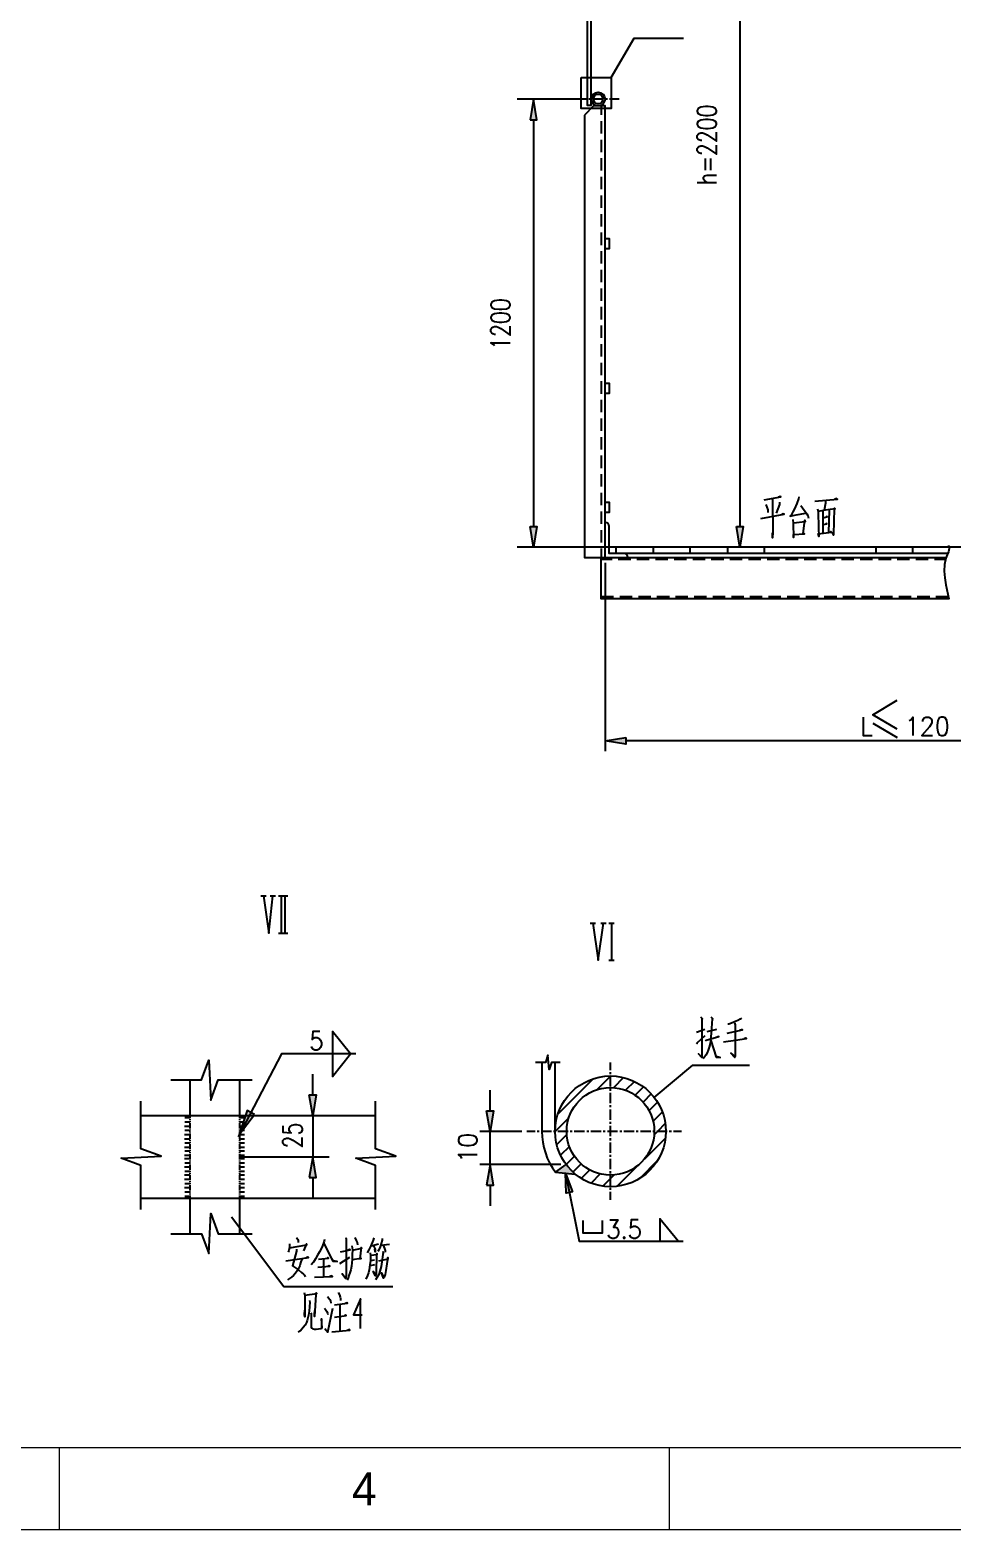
# Model space of a CAD drawing. Extents: x 148 to 221443, y -36682 to 6758.
# Drawn here: x 98616 to 100860, y -12250 to -8598 of the extents above; entities that cross this region are included whole.
import ezdxf
from ezdxf.enums import TextEntityAlignment as Align

# ---------------------------------------------------------------- set-up
doc = ezdxf.new("R2010")
doc.units = 0
doc.header["$LTSCALE"] = 10
doc.header["$MEASUREMENT"] = 0
doc.layers.add('2（细实线）', color=3, linetype='Continuous', lineweight=20)
doc.layers.add('图框层', color=7, linetype='Continuous', lineweight=15)
doc.styles.add('HZ', font='ROMS.SHX', dxfattribs={"width": 0.75, "bigfont": 'GBCBIG.SHX'})

# ---------------------------------------------------------------- blocks, each defined once
blk = doc.blocks.new('1.5a2')
at = {"layer": '图框层', "ltscale": 10}
for p, q in [((16981.88, 9726.58), (16125.88, 9726.58)), ((16323.63, 9726.58), (16323.63, 9716.58)), ((16397.88, 9726.58), (16397.88, 9716.58)), ((16991.88, 9716.58), (16100.88, 9716.58))]:
    blk.add_line(p, q, dxfattribs=at)
at = {"style": 'HZ'}
blk.add_text('4', height=4, dxfattribs=at).set_placement((16360.75, 9721.58), align=Align.MIDDLE)

msp = doc.modelspace()

# ---------------------------------------------------------------- hatches: boundary and pattern name
at = {"layer": '2（细实线）', "transparency": 33554559}
msp.add_hatch(color=256, dxfattribs=at).paths.add_polyline_path([(99943.0776, -11382.9877), (99938.185, -11378.7427), (99933.5018, -11374.2683), (99929.0401, -11369.5734), (99924.8079, -11364.6705), (99920.8169, -11359.5692), (99894.9947, -11378.7818)])

# ---------------------------------------------------------------- linework, layer by layer
at = {"layer": '2（细实线）', "lineweight": -3}
for points in [[(100860.1107, -7946.1213, -0.414216524), (100809.8153, -7996.4039), (100032.3543, -7996.4039, 0.414218213), (99972.0003, -8056.7435), (99972.0003, -8780.8179), (99982.0589, -8780.8179), (99982.0589, -8056.7435)], [(100849.7536, -9871.9569), (100025.9792, -9871.9569), (100025.9792, -9806.5888, 0.414196411), (100015.9194, -9796.5321)], [(99861.9716, -11111.0944), (99861.9716, -11279.1169, 0.161354454), (99894.9947, -11378.7818), (99920.8169, -11359.5692)]]:
    msp.add_lwpolyline(points, format="xyb", dxfattribs=at)
for points in [[(100343.8411, -7946.1213), (100343.8411, -9806.5888)], [(100030.4854, -8713.6292), (100086.8422, -8617.1046), (100206.6219, -8617.1046)], [(99957.7736, -8713.6292), (100030.4854, -8713.6292), (100030.4854, -8788.6304), (99957.7736, -8788.6304), (99957.7736, -8713.6292)], [(99967.5014, -8765.7325), (99801.3723, -8765.7325)], [(99833.2253, -8816.0157), (99849.9904, -8816.0157), (99841.6079, -8765.7325), (99833.2253, -8816.0157)], [(99971.2453, -8765.7325), (99947.383, -8765.7325)], [(99981.3051, -8765.7325), (99976.2752, -8765.7325)], [(100011.4815, -8765.7325), (99986.3338, -8765.7325)], [(100005.8608, -8782.577), (100005.8608, -8804.325)], [(100021.5407, -8765.7325), (100016.5108, -8765.7325)], [(100050.4329, -8765.7325), (100026.57, -8765.7325)], [(100239.8983, -8796.5729), (100242.1352, -8801.2659), (100248.8399, -8804.3946), (100260.0167, -8805.9583), (100266.7226, -8805.9583), (100277.8988, -8804.3946), (100284.6053, -8801.2659), (100286.841, -8796.5729), (100286.841, -8793.4437), (100284.6053, -8788.7513), (100277.8988, -8785.6226), (100266.7226, -8784.0577), (100260.0167, -8784.0577), (100248.8399, -8785.6226), (100242.1352, -8788.7513), (100239.8983, -8793.4437), (100239.8983, -8796.5729)], [(99841.6079, -8816.0157), (99841.6079, -9806.5888)], [(100005.8608, -8819.4099), (100005.8608, -8849.5795)], [(100239.8983, -8827.8602), (100242.1352, -8832.5532), (100248.8399, -8835.6812), (100260.0167, -8837.2462), (100266.7226, -8837.2462), (100277.8988, -8835.6812), (100284.6053, -8832.5532), (100286.841, -8827.8602), (100286.841, -8824.7315), (100284.6053, -8820.0379), (100277.8988, -8816.9093), (100266.7226, -8815.3449), (100260.0167, -8815.3449), (100248.8399, -8816.9093), (100242.1352, -8820.0379), (100239.8983, -8824.7315), (100239.8983, -8827.8602)], [(100005.8608, -8864.6644), (100005.8608, -8894.8341)], [(100251.0744, -8866.9691), (100248.8399, -8866.9691), (100244.3697, -8865.4041), (100242.1352, -8863.8404), (100239.8983, -8860.7117), (100239.8983, -8854.4544), (100242.1352, -8851.3251), (100244.3697, -8849.7614), (100248.8399, -8848.1971), (100253.3108, -8848.1971), (100257.7816, -8849.7614), (100264.4875, -8852.8901), (100286.841, -8868.5328), (100286.841, -8846.6322)], [(100005.8608, -8909.9189), (100005.8608, -8940.0892)], [(100251.0744, -8898.2563), (100248.8399, -8898.2563), (100244.3697, -8896.692), (100242.1352, -8895.127), (100239.8983, -8891.9984), (100239.8983, -8885.741), (100242.1352, -8882.6124), (100244.3697, -8881.048), (100248.8399, -8879.4843), (100253.3108, -8879.4843), (100257.7816, -8881.048), (100264.4875, -8884.1773), (100286.841, -8899.8206), (100286.841, -8877.9194)], [(100260.0167, -8938.9295), (100260.0167, -8910.7703)], [(100273.4292, -8938.9295), (100273.4292, -8910.7703)], [(100005.8608, -8955.1734), (100005.8608, -8985.3431)], [(100239.8983, -8968.6524), (100286.841, -8968.6524)], [(100264.4875, -8968.6524), (100257.7816, -8963.9594), (100255.5453, -8960.8302), (100255.5453, -8956.1372), (100257.7816, -8953.0091), (100264.4875, -8951.4442), (100286.841, -8951.4442)], [(100005.8608, -9000.4279), (100005.8608, -9030.5976)], [(100005.8608, -9045.6824), (100005.8608, -9075.8521)], [(100005.8608, -9090.9376), (100005.8608, -9121.1072)], [(100015.9194, -9105.1429), (100025.9792, -9105.1429), (100025.9792, -9130.2839), (100015.9194, -9130.2839)], [(100005.8608, -9136.1927), (100005.8608, -9166.3624)], [(100005.8608, -9181.4466), (100005.8608, -9211.6163)], [(100005.8608, -9226.7011), (100005.8608, -9256.8714)], [(99737.6656, -9268.2825), (99739.9013, -9272.9755), (99746.6067, -9276.1042), (99757.7834, -9277.6685), (99764.49, -9277.6685), (99775.6661, -9276.1042), (99782.372, -9272.9755), (99784.6078, -9268.2825), (99784.6078, -9265.1539), (99782.372, -9260.4609), (99775.6661, -9257.3316), (99764.49, -9255.7679), (99757.7834, -9255.7679), (99746.6067, -9257.3316), (99739.9013, -9260.4609), (99737.6656, -9265.1539), (99737.6656, -9268.2825)], [(100005.8608, -9271.9556), (100005.8608, -9302.1259)], [(99737.6656, -9299.5704), (99739.9013, -9304.2628), (99746.6067, -9307.3914), (99757.7834, -9308.9564), (99764.49, -9308.9564), (99775.6661, -9307.3914), (99782.372, -9304.2628), (99784.6078, -9299.5704), (99784.6078, -9296.4405), (99782.372, -9291.7481), (99775.6661, -9288.6188), (99764.49, -9287.0545), (99757.7834, -9287.0545), (99746.6067, -9288.6188), (99739.9013, -9291.7481), (99737.6656, -9296.4405), (99737.6656, -9299.5704)], [(99748.8424, -9338.6793), (99746.6067, -9338.6793), (99742.1364, -9337.1143), (99739.9013, -9335.5494), (99737.6656, -9332.4207), (99737.6656, -9326.1634), (99739.9013, -9323.0347), (99742.1364, -9321.471), (99746.6067, -9319.9061), (99751.0775, -9319.9061), (99755.5483, -9321.471), (99762.2542, -9324.5997), (99784.6078, -9340.243), (99784.6078, -9318.3417)], [(100005.8608, -9317.2108), (100005.8608, -9347.3804)], [(99746.6067, -9366.8372), (99744.3715, -9363.7086), (99737.6656, -9359.015), (99784.6078, -9359.015)], [(100005.8608, -9362.4653), (100005.8608, -9392.6356)], [(100005.8608, -9407.7198), (100005.8608, -9437.8895)], [(100005.8608, -9452.9743), (100005.8608, -9483.144)], [(100015.9194, -9457.1229), (100025.9792, -9457.1229), (100025.9792, -9482.2645), (100015.9194, -9482.2645)], [(100005.8608, -9498.2288), (100005.8608, -9528.3991)], [(100005.8608, -9543.484), (100005.8608, -9573.6536)], [(100005.8608, -9588.7379), (100005.8608, -9618.9075)], [(100005.8608, -9633.993), (100005.8608, -9664.1627)], [(100005.8608, -9679.2475), (100005.8608, -9709.4172)], [(100005.8608, -9724.502), (100005.8608, -9754.6717)], [(100015.9194, -9747.5782), (100025.9792, -9747.5782), (100025.9792, -9772.7198), (100015.9194, -9772.7198)], [(100402.9226, -9741.9263), (100443.7862, -9734.3836), (100442.1529, -9733.5462), (100438.3382, -9735.2222)], [(100423.6269, -9738.5743), (100424.1713, -9820.7032), (100423.6269, -9834.112), (100423.0819, -9828.2459), (100423.6269, -9821.5418)], [(100440.5166, -9746.955), (100440.5166, -9752.8211), (100432.3458, -9773.7727)], [(100487.3757, -9734.3836), (100486.83, -9739.4123), (100482.4709, -9750.3071), (100477.0229, -9763.7159), (100473.2094, -9770.42), (100468.3059, -9780.4774), (100466.1257, -9781.3154), (100481.382, -9777.9627), (100504.811, -9773.7727)], [(100526.6054, -9744.441), (100581.6353, -9740.2503), (100579.457, -9738.5743), (100574.5522, -9741.0889)], [(100552.759, -9743.6024), (100552.759, -9749.4691), (100549.4893, -9767.0679)], [(100005.8608, -9769.7572), (100005.8608, -9799.9268)], [(100394.75, -9787.1815), (100451.9594, -9776.2867), (100449.2367, -9775.4481), (100445.4213, -9777.9627)], [(100406.7367, -9752.8211), (100411.6408, -9766.2305), (100412.1853, -9772.0966)], [(100492.2793, -9755.3358), (100506.9906, -9775.4481), (100509.1689, -9779.6387), (100510.2596, -9782.9908), (100510.8047, -9786.3428)], [(100533.1435, -9763.7159), (100534.233, -9770.42), (100535.3231, -9809.8084), (100535.8681, -9830.76), (100534.7786, -9824.0552), (100566.9259, -9819.8646), (100565.2901, -9819.0272), (100562.5661, -9820.7032)], [(100567.4697, -9819.8646), (100571.8288, -9827.4073), (100572.3739, -9823.2172), (100573.4633, -9795.5616), (100574.5522, -9762.0399), (100576.1873, -9763.7159), (100551.6689, -9767.0679), (100534.233, -9769.5826)], [(100546.2191, -9768.7446), (100546.2191, -9821.5418)], [(100546.7653, -9785.5054), (100556.5725, -9782.9908), (100554.938, -9782.1534), (100553.3034, -9783.8294)], [(100561.4754, -9767.0679), (100559.8421, -9820.7032)], [(99833.2253, -9806.5888), (99849.9904, -9806.5888), (99841.6079, -9856.872), (99833.2253, -9806.5888)], [(100005.8608, -9815.0111), (100005.8608, -9845.1807)], [(100335.4586, -9806.5888), (100352.2225, -9806.5888), (100343.8411, -9856.872), (100335.4586, -9806.5888)], [(100472.665, -9789.6955), (100473.7545, -9798.9136), (100474.844, -9833.274), (100474.2989, -9825.7313), (100500.9969, -9824.0552), (100498.2729, -9824.0552), (100502.0858, -9791.3715), (100503.1759, -9794.7242), (100474.2989, -9798.0762)], [(100547.3104, -9801.4283), (100556.0274, -9799.7523), (100554.3923, -9798.9136), (100552.759, -9800.5897)], [(100041.6939, -9856.872), (99801.3723, -9856.872)], [(100851.8038, -9852.0057), (100853.3059, -9860.3272), (100853.0166, -9864.3098), (100851.6067, -9868.1007), (100848.2046, -9875.5921), (100845.5654, -9883.2337), (100842.3885, -9898.9295), (100841.614, -9915.0953), (100842.759, -9931.6364), (100845.3463, -9948.4608), (100852.9189, -9982.5794), (100005.8608, -9982.5794), (100005.8608, -9882.013)], [(100005.8608, -9860.2662), (100005.8608, -9882.013), (100845.9347, -9882.013)], [(100852.8884, -9856.872), (100041.6939, -9856.872), (100041.6939, -9871.9569)], [(100132.8158, -9856.872), (100132.8158, -9871.9569)], [(100222.3385, -9856.872), (100222.3385, -9871.9569)], [(101156.7965, -9856.872), (100303.6049, -9856.872)], [(100313.4597, -9856.872), (100313.4597, -9871.9569)], [(100402.9824, -9856.872), (100402.9824, -9871.9569)], [(100674.7487, -9856.872), (100674.7487, -9871.9569)], [(100764.2696, -9856.872), (100764.2696, -9871.9569)], [(100032.9012, -9887.0417), (100005.8608, -9887.0417)], [(100015.9194, -9894.5838), (100015.9194, -10353.3656)], [(100078.1661, -9887.0417), (100047.9897, -9887.0417)], [(100123.431, -9887.0417), (100093.2546, -9887.0417)], [(100168.6965, -9887.0417), (100138.5201, -9887.0417)], [(100213.962, -9887.0417), (100183.785, -9887.0417)], [(100259.2275, -9887.0417), (100229.0499, -9887.0417)], [(100304.4912, -9887.0417), (100274.316, -9887.0417)], [(100349.7573, -9887.0417), (100319.5797, -9887.0417)], [(100395.0216, -9887.0417), (100364.8458, -9887.0417)], [(100440.2877, -9887.0417), (100410.1107, -9887.0417)], [(100485.5526, -9887.0417), (100455.3762, -9887.0417)], [(100530.8187, -9887.0417), (100500.6411, -9887.0417)], [(100576.0824, -9887.0417), (100545.9066, -9887.0417)], [(100621.3479, -9887.0417), (100591.1709, -9887.0417)], [(100666.6128, -9887.0417), (100636.4364, -9887.0417)], [(100711.8783, -9887.0417), (100681.7013, -9887.0417)], [(100757.1432, -9887.0417), (100726.9661, -9887.0417)], [(100802.4074, -9887.0417), (100772.2317, -9887.0417)], [(100844.537, -9887.0417), (100817.4959, -9887.0417)], [(100036.4895, -9977.5507), (100005.8608, -9977.5507)], [(100081.755, -9977.5507), (100051.578, -9977.5507)], [(100127.0199, -9977.5507), (100096.8435, -9977.5507)], [(100172.2848, -9977.5507), (100142.1084, -9977.5507)], [(100217.5503, -9977.5507), (100187.3726, -9977.5507)], [(100262.8158, -9977.5507), (100232.6388, -9977.5507)], [(100308.0807, -9977.5507), (100277.9043, -9977.5507)], [(100353.3462, -9977.5507), (100323.1692, -9977.5507)], [(100398.6104, -9977.5507), (100368.434, -9977.5507)], [(100443.8765, -9977.5507), (100413.6995, -9977.5507)], [(100489.1414, -9977.5507), (100458.9644, -9977.5507)], [(100534.4069, -9977.5507), (100504.2299, -9977.5507)], [(100579.6718, -9977.5507), (100549.4948, -9977.5507)], [(100624.9361, -9977.5507), (100594.7603, -9977.5507)], [(100670.2022, -9977.5507), (100640.0252, -9977.5507)], [(100715.4671, -9977.5507), (100685.2901, -9977.5507)], [(100760.7326, -9977.5507), (100730.5556, -9977.5507)], [(100805.9975, -9977.5507), (100775.8211, -9977.5507)], [(100851.7141, -9977.5507), (100821.086, -9977.5507)], [(100726.495, -10300.0611), (100667.6497, -10264.8627), (100726.495, -10229.6644)], [(100644.3874, -10270.3986), (100644.3874, -10315.6538), (100666.3729, -10315.6538)], [(100667.6497, -10284.9757), (100726.495, -10320.174)], [(100756.1483, -10279.0186), (100759.8128, -10276.8635), (100765.3097, -10270.3986), (100765.3097, -10315.6538)], [(100789.1274, -10281.1738), (100789.1274, -10279.0186), (100790.9591, -10274.7089), (100792.792, -10272.5538), (100796.4565, -10270.3986), (100803.7856, -10270.3986), (100807.4495, -10272.5538), (100809.2806, -10274.7089), (100811.1135, -10279.0186), (100811.1135, -10283.3289), (100809.2806, -10287.6386), (100805.6167, -10294.1035), (100787.2951, -10315.6538), (100812.9458, -10315.6538)], [(100834.9318, -10270.3986), (100829.4344, -10272.5538), (100825.7699, -10279.0186), (100823.9394, -10289.7938), (100823.9394, -10296.2586), (100825.7699, -10307.0338), (100829.4344, -10313.4986), (100834.9318, -10315.6538), (100838.5964, -10315.6538), (100844.0932, -10313.4986), (100847.7559, -10307.0338), (100849.5882, -10296.2586), (100849.5882, -10289.7938), (100847.7559, -10279.0186), (100844.0932, -10272.5538), (100838.5964, -10270.3986), (100834.9318, -10270.3986)], [(100066.2142, -10319.8438), (100066.2142, -10336.6047), (100015.9194, -10328.2239), (100066.2142, -10319.8438)], [(101464.4045, -10328.2239), (100066.2142, -10328.2239)], [(99177.8539, -10705.9388), (99190.9301, -10705.9388)], [(99184.392, -10705.9388), (99197.4685, -10796.4484), (99207.2759, -10705.9388)], [(99200.7375, -10705.9388), (99213.814, -10705.9388)], [(99220.353, -10705.9388), (99243.2366, -10705.9388)], [(99226.8911, -10705.9388), (99226.8911, -10796.4484)], [(99236.6982, -10796.4484), (99236.6982, -10705.9388)], [(99979.2922, -10772.0826), (99992.3684, -10772.0826)], [(99985.8303, -10772.0826), (99998.9065, -10862.5922), (100011.9838, -10772.0826)], [(100005.4445, -10772.0826), (100018.5219, -10772.0826)], [(100025.0594, -10772.0826), (100038.1368, -10772.0826)], [(100031.5987, -10772.0826), (100031.5987, -10862.5922)], [(99220.353, -10796.4484), (99243.2366, -10796.4484)], [(100025.0594, -10862.5922), (100038.1368, -10862.5922)], [(100248.3504, -11000.0654), (100253.2546, -11005.0941), (100251.0744, -11003.418), (100251.0744, -11098.9552), (100242.903, -11090.575), (100250.5306, -11097.2791), (100251.0744, -11093.9271)], [(100273.4151, -11000.0654), (100277.773, -11005.0941), (100276.6836, -11005.0941), (100274.504, -11027.721), (100273.9596, -11039.4538), (100273.4151, -11049.5106), (100272.3244, -11058.7293), (100271.2343, -11065.4334), (100269.0554, -11073.8142), (100266.8764, -11081.3563), (100264.1512, -11088.061), (100261.4278, -11093.9271), (100258.7032, -11097.2791), (100254.8897, -11102.3072)], [(100347.5149, -11003.418), (100344.7909, -11005.9321), (100339.3429, -11009.2841), (100331.1696, -11012.6362), (100323.5409, -11015.9888), (100317.0034, -11018.5023), (100314.2788, -11018.5023)], [(100330.624, -11015.1502), (100332.2597, -11020.1789), (100332.8042, -11063.7574), (100332.8042, -11078.0042), (100332.8042, -11089.737), (100332.2597, -11096.4411), (100331.7141, -11098.9552), (100321.9076, -11088.899), (100331.7141, -11097.2791)], [(99321.5725, -11035.8387), (99304.3294, -11035.8387), (99302.6052, -11055.2332), (99304.3294, -11053.0781), (99309.5022, -11050.9235), (99314.6755, -11050.9235), (99319.8488, -11053.0781), (99323.2979, -11057.3884), (99325.0222, -11063.8532), (99325.0222, -11068.1629), (99323.2979, -11074.6278), (99319.8488, -11078.9381), (99314.6755, -11081.0932), (99309.5022, -11081.0932), (99304.3294, -11078.9381), (99302.6052, -11076.7829), (99300.8803, -11072.4732)], [(100237.4538, -11062.9194), (100240.1778, -11065.4334), (100239.6334, -11063.7574), (100259.2483, -11046.1585)], [(100238.5439, -11037.7778), (100258.7032, -11030.2357)], [(100259.7927, -11056.2147), (100260.8834, -11057.8907), (100261.9729, -11057.0533), (100292.4849, -11047.8345), (100290.3042, -11048.6726), (100286.4913, -11050.3486)], [(100264.1512, -11036.1018), (100288.1252, -11030.2357)], [(100272.8701, -11057.8907), (100285.9469, -11098.1177), (100296.299, -11098.9552), (100286.4913, -11097.2791), (100285.4018, -11094.7651)], [(100304.4716, -11061.2427), (100333.3486, -11057.0533), (100360.0472, -11052.8626), (100357.8676, -11052.0246), (100354.0536, -11053.7006)], [(100313.1893, -11040.2918), (100350.2395, -11031.9117), (100348.0605, -11031.9117), (100343.1563, -11033.5877)], [(99409.2495, -11090.5885), (99228.1353, -11090.5885), (99122.3144, -11292.1143)], [(99906.1507, -11111.2727), (99885.3658, -11111.2727), (99879.6779, -11128.1458), (99876.4278, -11093.2325), (99870.74, -11111.0944), (99846.57, -11111.0944)], [(98958.8228, -11153.548), (99033.2873, -11153.548), (99050.9484, -11105.9998), (99056.2468, -11203.0616), (99073.9071, -11153.6481), (99156.787, -11153.6481)], [(99894.1604, -11279.1169), (99894.1604, -11111.0944)], [(100028.9498, -11130.0758), (100028.9498, -11111.0944)], [(100028.9498, -11140.1319), (100028.9498, -11135.1038)], [(100135.6435, -11196.7664), (100229.7664, -11117.8052), (100367.344, -11117.8052)], [(99004.9685, -11153.548), (99004.9685, -11240.7294), (99004.9685, -11247.0148)], [(99125.6756, -11153.6481), (99125.6756, -11240.7294), (99125.6756, -11247.0148)], [(99304.139, -11190.4462), (99304.139, -11140.1636)], [(99987.0424, -11151.0371), (99900.8401, -11237.2193)], [(100029.2867, -11144.3586), (100028.9498, -11144.6949), (99995.8559, -11177.7814)], [(100028.9498, -11170.3016), (100028.9498, -11145.16)], [(100028.9498, -11180.3583), (100028.9498, -11175.3297)], [(100060.9871, -11148.2203), (100036.4229, -11172.779)], [(100087.1853, -11157.5843), (100065.7113, -11179.0528)], [(100109.363, -11170.9669), (100089.1744, -11191.15)], [(98885.2602, -11469.126), (98885.2602, -11362.3634), (98837.7004, -11344.7065), (98934.7854, -11339.4093), (98885.36, -11321.753), (98885.36, -11205.3693)], [(99295.7564, -11190.4462), (99312.5216, -11190.4462), (99304.139, -11240.7294), (99295.7564, -11190.4462)], [(99456.9448, -11469.126), (99456.9448, -11362.3634), (99409.3856, -11344.7065), (99506.4705, -11339.4093), (99457.0455, -11321.753), (99457.0455, -11205.3693)], [(99735.895, -11228.8337), (99735.895, -11178.5511)], [(100028.9498, -11210.528), (100028.9498, -11185.3864)], [(100128.0813, -11187.8083), (100108.1447, -11207.7406)], [(100143.4432, -11208.0042), (100122.8426, -11228.6011)], [(98885.36, -11240.7294), (99457.0455, -11240.7294)], [(98992.4257, -11245.4884), (99004.9685, -11245.4884)], [(99162.0727, -11238.0341), (99144.2599, -11228.6854), (99125.1125, -11286.7841), (99162.0727, -11238.0341)], [(99125.6756, -11240.7294), (99344.3746, -11240.7294)], [(99125.6756, -11245.4884), (99138.2174, -11245.4884)], [(99304.139, -11240.7294), (99304.139, -11341.2952)], [(99727.5124, -11228.8337), (99744.2776, -11228.8337), (99735.895, -11279.1169), (99727.5124, -11228.8337)], [(99927.5911, -11246.0303), (99894.4973, -11279.1169), (99894.1604, -11279.4532)], [(100028.9498, -11220.5848), (100028.9498, -11215.5567)], [(100028.9498, -11250.7545), (100028.9498, -11225.6129)], [(100155.1711, -11231.836), (100132.6558, -11254.3458)], [(98991.8633, -11266.8482), (99004.9685, -11266.8482)], [(98992.4257, -11256.1683), (99004.9685, -11256.1683)], [(98992.4257, -11276.1042), (99004.9685, -11276.1042)], [(99004.9685, -11249.5289), (99004.9685, -11252.0429)], [(99004.9685, -11254.557), (99004.9685, -11257.0716)], [(99004.9685, -11259.585), (99004.9685, -11272.1558)], [(99004.9685, -11274.6705), (99004.9685, -11277.1845)], [(99004.9685, -11279.6986), (99004.9685, -11282.2126)], [(99004.9685, -11284.7266), (99004.9685, -11297.2974)], [(99125.1125, -11266.8482), (99138.2174, -11266.8482)], [(99125.6756, -11249.5289), (99125.6756, -11252.0429)], [(99125.6756, -11254.557), (99125.6756, -11257.0716)], [(99125.6756, -11256.1683), (99138.2174, -11256.1683)], [(99125.6756, -11259.585), (99125.6756, -11272.1558)], [(99125.6756, -11274.6705), (99125.6756, -11277.1845)], [(99125.6756, -11276.1042), (99138.2174, -11276.1042)], [(99125.6756, -11279.6986), (99125.6756, -11282.2126)], [(99125.6756, -11284.7266), (99125.6756, -11297.2974)], [(99231.3265, -11265.8057), (99231.3265, -11281.449), (99251.4443, -11283.0134), (99249.2092, -11281.449), (99246.9738, -11276.7561), (99246.9738, -11272.0631), (99249.2092, -11267.3701), (99253.68, -11264.2414), (99260.3853, -11262.6771), (99264.8568, -11262.6771), (99271.5627, -11264.2414), (99276.0329, -11267.3701), (99278.2686, -11272.0631), (99278.2686, -11276.7561), (99276.0329, -11281.449), (99273.7978, -11283.0134), (99269.327, -11284.5777)], [(99813.1148, -11279.1169), (99710.7479, -11279.1169)], [(99735.895, -11359.5692), (99735.895, -11279.1169)], [(99845.2492, -11279.1169), (99825.6881, -11279.1169)], [(99855.3078, -11279.1169), (99850.2785, -11279.1169)], [(99885.4854, -11279.1169), (99860.3371, -11279.1169)], [(99895.544, -11279.1169), (99890.5147, -11279.1169)], [(99925.7204, -11279.1169), (99900.5733, -11279.1169)], [(99935.7796, -11279.1169), (99930.7503, -11279.1169)], [(99965.9566, -11279.1169), (99940.8089, -11279.1169)], [(99976.0152, -11279.1169), (99970.9859, -11279.1169)], [(100006.1916, -11279.1169), (99981.0451, -11279.1169)], [(100016.2508, -11279.1169), (100011.2215, -11279.1169)], [(100046.4284, -11279.1169), (100021.2801, -11279.1169)], [(100028.9498, -11260.8106), (100028.9498, -11255.7825)], [(100028.9498, -11290.9809), (100028.9498, -11265.8393)], [(100056.4864, -11279.1169), (100051.4571, -11279.1169)], [(100086.6634, -11279.1169), (100061.5163, -11279.1169)], [(100096.7226, -11279.1169), (100091.6927, -11279.1169)], [(100126.899, -11279.1169), (100101.7519, -11279.1169)], [(100136.957, -11279.1169), (100131.9289, -11279.1169)], [(100162.3995, -11260.1643), (100143.442, -11279.1169), (100135.2596, -11287.2974)], [(100167.1346, -11279.1169), (100141.9875, -11279.1169)], [(100177.1938, -11279.1169), (100172.1639, -11279.1169)], [(100201.7843, -11279.1169), (100182.2231, -11279.1169)], [(98991.8633, -11286.7841), (99004.9685, -11286.7841)], [(98991.8633, -11297.4647), (99004.9685, -11297.4647)], [(98991.8633, -11317.4006), (99004.9685, -11317.4006)], [(98992.4257, -11306.72), (99004.9685, -11306.72)], [(99004.9685, -11299.8121), (99004.9685, -11302.3261)], [(99004.9685, -11304.8402), (99004.9685, -11307.3542)], [(99004.9685, -11309.8682), (99004.9685, -11322.439)], [(99125.1125, -11286.7841), (99138.2174, -11286.7841)], [(99125.1125, -11297.4647), (99138.2174, -11297.4647)], [(99125.1125, -11317.4006), (99138.2174, -11317.4006)], [(99125.6756, -11299.8121), (99125.6756, -11302.3261)], [(99125.6756, -11304.8402), (99125.6756, -11307.3542)], [(99125.6756, -11306.72), (99138.2174, -11306.72)], [(99125.6756, -11309.8682), (99125.6756, -11322.439)], [(99242.503, -11314.3006), (99240.2675, -11314.3006), (99235.7976, -11312.7363), (99233.5622, -11311.1719), (99231.3265, -11308.0433), (99231.3265, -11301.786), (99233.5622, -11298.6573), (99235.7976, -11297.093), (99240.2675, -11295.5286), (99244.7384, -11295.5286), (99249.2092, -11297.093), (99255.9151, -11300.2216), (99278.2686, -11315.8649), (99278.2686, -11293.9643)], [(99658.7795, -11302.8022), (99660.9353, -11308.2972), (99667.4013, -11311.9611), (99678.1789, -11313.7928), (99684.6456, -11313.7928), (99695.4232, -11311.9611), (99701.8899, -11308.2972), (99704.045, -11302.8022), (99704.045, -11299.1389), (99701.8899, -11293.6439), (99695.4232, -11289.9799), (99684.6456, -11288.1483), (99678.1789, -11288.1483), (99667.4013, -11289.9799), (99660.9353, -11293.6439), (99658.7795, -11299.1389), (99658.7795, -11302.8022)], [(99922.5869, -11286.5882), (99898.0227, -11311.1469)], [(99928.8625, -11315.8698), (99907.3885, -11337.3383)], [(100028.9498, -11301.0377), (100028.9498, -11296.009)], [(100028.9498, -11331.2073), (100028.9498, -11306.0657)], [(100162.7559, -11295.3632), (100111.4028, -11346.703)], [(98991.8633, -11337.3365), (99004.9685, -11337.3365)], [(98991.8633, -11345.254), (99004.9685, -11345.254)], [(98992.4257, -11326.6566), (99004.9685, -11326.6566)], [(98992.4257, -11355.9339), (99004.9685, -11355.9339)], [(99004.9685, -11324.9531), (99004.9685, -11327.4671)], [(99004.9685, -11329.9818), (99004.9685, -11332.4958)], [(99004.9685, -11335.0098), (99004.9685, -11347.5806)], [(99004.9685, -11350.0947), (99004.9685, -11352.6087)], [(99004.9685, -11355.1234), (99004.9685, -11357.6368)], [(99125.1125, -11337.3365), (99138.2174, -11337.3365)], [(99125.1125, -11345.254), (99138.2174, -11345.254)], [(99125.6756, -11324.9531), (99125.6756, -11327.4671)], [(99125.6756, -11326.6566), (99138.2174, -11326.6566)], [(99125.6756, -11329.9818), (99125.6756, -11332.4958)], [(99125.6756, -11335.0098), (99125.6756, -11347.5806)], [(99125.6756, -11341.2952), (99344.3746, -11341.2952)], [(99125.6756, -11350.0947), (99125.6756, -11352.6087)], [(99125.6756, -11355.1234), (99125.6756, -11357.6368)], [(99125.6756, -11355.9339), (99138.2174, -11355.9339)], [(99295.7564, -11391.5778), (99312.5216, -11391.5778), (99304.139, -11341.2952), (99295.7564, -11391.5778)], [(99667.4013, -11344.9323), (99665.2462, -11341.2684), (99658.7795, -11335.7734), (99704.045, -11335.7734)], [(99940.9621, -11339.3281), (99920.7741, -11359.5118)], [(100028.9498, -11341.2635), (100028.9498, -11336.2354)], [(100028.9498, -11371.4332), (100028.9498, -11346.2916)], [(100143.4481, -11350.2216), (100100.071, -11393.5883)], [(98991.8633, -11365.1899), (99004.9685, -11365.1899)], [(98991.8633, -11385.1258), (99004.9685, -11385.1258)], [(98992.4257, -11375.8704), (99004.9685, -11375.8704)], [(99004.9685, -11360.1514), (99004.9685, -11372.7222)], [(99004.9685, -11375.2363), (99004.9685, -11377.7503)], [(99004.9685, -11380.2644), (99004.9685, -11382.7784)], [(99004.9685, -11385.293), (99004.9685, -11397.8638)], [(99125.1125, -11365.1899), (99138.2174, -11365.1899)], [(99125.1125, -11385.1258), (99138.2174, -11385.1258)], [(99125.6756, -11360.1514), (99125.6756, -11372.7222)], [(99125.6756, -11375.2363), (99125.6756, -11377.7503)], [(99125.6756, -11375.8704), (99138.2174, -11375.8704)], [(99125.6756, -11380.2644), (99125.6756, -11382.7784)], [(99125.6756, -11385.293), (99125.6756, -11397.8638)], [(99304.139, -11391.5778), (99304.139, -11441.861)], [(99908.243, -11359.5692), (99710.7479, -11359.5692)], [(99727.5124, -11409.8524), (99744.2776, -11409.8524), (99735.895, -11359.5692), (99727.5124, -11409.8524)], [(99894.9947, -11378.7818), (99943.0776, -11382.9877)], [(99919.0359, -11380.8845), (99953.008, -11546.7286), (100205.9859, -11546.7286)], [(99936.6067, -11426.5607), (99920.8394, -11429.7889), (99919.0359, -11380.8845), (99936.6067, -11426.5607)], [(99957.5564, -11358.2929), (99937.6198, -11378.2252)], [(99978.4224, -11372.9877), (99957.8213, -11393.5841)], [(100004.1732, -11382.7985), (99981.6573, -11405.3083)], [(100037.1328, -11385.4017), (100028.9498, -11393.5828), (100009.9929, -11412.5355)], [(100028.9498, -11381.4899), (100028.9498, -11376.4619)], [(100028.9498, -11411.6596), (100028.9498, -11386.5186)], [(100096.5523, -11361.5516), (100045.1998, -11412.8919)], [(98991.8633, -11395.8057), (99004.9685, -11395.8057)], [(98991.8633, -11415.7416), (99004.9685, -11415.7416)], [(98992.4257, -11406.4857), (99004.9685, -11406.4857)], [(98992.4257, -11426.4222), (99004.9685, -11426.4222)], [(99004.9685, -11400.3779), (99004.9685, -11402.8919)], [(99004.9685, -11405.406), (99004.9685, -11407.92)], [(99004.9685, -11410.4346), (99004.9685, -11423.0048)], [(99004.9685, -11425.5189), (99004.9685, -11428.0335)], [(99004.9685, -11430.5476), (99004.9685, -11433.0616)], [(99125.1125, -11395.8057), (99138.2174, -11395.8057)], [(99125.1125, -11415.7416), (99138.2174, -11415.7416)], [(99125.6756, -11400.3779), (99125.6756, -11402.8919)], [(99125.6756, -11405.406), (99125.6756, -11407.92)], [(99125.6756, -11406.4857), (99138.2174, -11406.4857)], [(99125.6756, -11410.4346), (99125.6756, -11423.0048)], [(99125.6756, -11425.5189), (99125.6756, -11428.0335)], [(99125.6756, -11426.4222), (99138.2174, -11426.4222)], [(99125.6756, -11430.5476), (99125.6756, -11433.0616)], [(99735.895, -11409.8524), (99735.895, -11460.135)], [(100028.9498, -11421.7164), (100028.9498, -11416.6883)], [(100028.9498, -11445.7258), (100028.9498, -11426.7445)], [(98885.2602, -11441.861), (99456.9448, -11441.861)], [(98992.4257, -11437.1021), (99004.9685, -11437.1021)], [(99004.9685, -11435.5756), (99004.9685, -11441.861), (99004.9685, -11529.0424)], [(99125.6756, -11435.5756), (99125.6756, -11441.861), (99125.6756, -11528.9417)], [(99125.6756, -11437.1021), (99138.2174, -11437.1021)], [(98958.8228, -11529.0424), (99033.2873, -11529.0424), (99050.9484, -11576.5906), (99056.2468, -11479.5283), (99073.9071, -11528.9417), (99156.787, -11528.9417)], [(99106.5951, -11487.3237), (99233.6397, -11657.1839), (99499.2336, -11657.1839)], [(99961.52, -11496.0981), (99961.52, -11526.0682), (100009.8946, -11526.0682), (100009.8946, -11496.0981)], [(100027.7114, -11494.7871), (100046.6799, -11494.7871), (100036.332, -11512.027), (100041.5066, -11512.027), (100044.9557, -11514.1822), (100046.6799, -11516.3374), (100048.4041, -11522.8022), (100048.4041, -11527.1119), (100046.6799, -11533.5767), (100043.2308, -11537.887), (100038.0575, -11540.0422), (100032.8841, -11540.0422), (100027.7114, -11537.887), (100025.9865, -11535.7319), (100024.2623, -11531.4222)], [(100096.6866, -11494.7871), (100079.443, -11494.7871), (100077.7175, -11514.1822), (100079.443, -11512.027), (100084.6157, -11509.8719), (100089.789, -11509.8719), (100094.9624, -11512.027), (100098.4102, -11516.3374), (100100.1351, -11522.8022), (100100.1351, -11527.1119), (100098.4102, -11533.5767), (100094.9624, -11537.887), (100089.789, -11540.0422), (100084.6157, -11540.0422), (100079.443, -11537.887), (100077.7175, -11535.7319), (100075.9939, -11531.4222)], [(100193.4499, -11546.7286), (100149.457, -11491.8055), (100149.457, -11546.7286)], [(99264.7091, -11537.2248), (99267.4331, -11542.2529), (99268.5232, -11544.7669), (99268.5232, -11547.281), (99268.5232, -11549.795)], [(99384.5778, -11537.2248), (99385.6673, -11541.4149), (99385.1229, -11629.4099), (99384.5778, -11635.276), (99384.0328, -11637.7906), (99375.8602, -11626.0578), (99384.0328, -11636.1146), (99385.1229, -11631.9239)], [(99406.9167, -11537.2248), (99410.1858, -11544.7669), (99412.3653, -11549.795), (99412.9104, -11555.6617)], [(99452.6851, -11538.0628), (99451.5951, -11543.9289), (99445.6014, -11558.1757), (99440.6978, -11567.3945), (99436.3387, -11574.9366)], [(99473.3895, -11539.7388), (99473.3895, -11543.9289), (99468.4853, -11560.6898), (99465.2163, -11567.3945), (99462.4923, -11571.5845)], [(100062.1993, -11535.7319), (100060.4738, -11537.887), (100062.1993, -11540.0422), (100063.9229, -11537.887), (100062.1993, -11535.7319)], [(99247.8176, -11553.1477), (99247.8176, -11559.8518), (99246.7284, -11564.8804), (99245.6386, -11569.0705), (99244.5485, -11573.2606)], [(99247.2732, -11562.3658), (99289.7725, -11555.6617), (99288.6831, -11553.1477), (99281.5993, -11569.9085)], [(99264.7091, -11565.7178), (99264.164, -11570.7465), (99257.6253, -11597.5642), (99254.9013, -11606.7823), (99259.8049, -11610.135), (99264.164, -11612.649), (99269.6126, -11616.001), (99276.6958, -11622.7058), (99281.5993, -11626.8958), (99284.3239, -11629.4099), (99285.9585, -11633.5999)], [(99332.8158, -11542.2529), (99332.2713, -11546.4429), (99330.6362, -11551.4716), (99326.2777, -11561.5284), (99320.8291, -11572.4226), (99315.9249, -11580.8033), (99311.0219, -11589.1834), (99306.1178, -11597.5642), (99300.1247, -11604.2683)], [(99330.6362, -11550.6336), (99352.9757, -11595.0501), (99363.3285, -11595.8881), (99353.5213, -11594.2121), (99350.2517, -11589.1834)], [(99371.5011, -11572.4226), (99395.4751, -11567.3945), (99393.2949, -11566.5565), (99388.3919, -11569.0705)], [(99399.2885, -11558.1757), (99400.9237, -11567.3945), (99400.378, -11579.9653), (99399.8336, -11590.8594), (99399.2885, -11599.2402), (99398.1991, -11607.6209), (99396.5639, -11616.001), (99394.385, -11623.5438), (99392.2054, -11630.2479), (99390.0258, -11636.1146), (99387.8469, -11641.1427)], [(99400.9237, -11568.2325), (99423.8076, -11563.2038), (99422.1731, -11561.5284), (99418.904, -11589.1834), (99421.628, -11588.3454), (99400.378, -11591.6975)], [(99443.9669, -11574.9366), (99445.057, -11582.4793), (99444.5119, -11593.3741), (99443.4224, -11604.2683), (99441.7879, -11616.001), (99440.1534, -11623.5438), (99437.4288, -11630.2479), (99433.6147, -11638.6286)], [(99445.057, -11580.8033), (99460.8571, -11579.1273), (99459.7677, -11576.6126), (99459.2232, -11583.3173), (99458.6782, -11618.5151), (99458.1331, -11626.0578), (99457.5881, -11629.4099), (99457.0437, -11631.0859), (99451.5951, -11620.1917), (99457.0437, -11629.4099), (99451.5951, -11620.1917)], [(99447.781, -11557.3377), (99449.9605, -11557.3377), (99464.1262, -11553.1477)], [(99452.1401, -11558.1757), (99455.9542, -11565.7178), (99455.9542, -11572.4226), (99455.4091, -11565.7178)], [(99474.4796, -11570.7465), (99475.5684, -11574.9366), (99475.024, -11579.1273), (99472.3, -11596.7261), (99470.6649, -11608.4589), (99467.3958, -11619.3531), (99464.6718, -11627.7338), (99460.8571, -11634.4379), (99456.4986, -11640.3046)], [(99470.1204, -11556.4997), (99491.3698, -11553.9857)], [(99476.1135, -11558.1757), (99479.9276, -11566.5565), (99480.4726, -11569.0705), (99480.4726, -11573.2606)], [(99238.5555, -11594.2121), (99293.586, -11586.6694), (99291.4065, -11585.8314), (99287.0479, -11587.5074)], [(99277.2408, -11590.0214), (99274.5162, -11599.2402), (99272.3366, -11606.7823), (99269.6126, -11612.649), (99266.3436, -11618.5151), (99261.9845, -11624.3818), (99257.6253, -11630.2479), (99252.1767, -11634.4379), (99247.2732, -11637.7906), (99242.9146, -11640.3046)], [(99316.4705, -11610.135), (99345.3481, -11607.6209), (99343.713, -11606.7823), (99341.534, -11607.6209)], [(99318.1051, -11590.0214), (99342.6235, -11587.5074), (99340.4439, -11586.6694), (99338.265, -11588.3454)], [(99330.6362, -11589.1834), (99330.0918, -11633.5999)], [(99370.4116, -11600.9162), (99394.385, -11585.8314)], [(99454.3197, -11604.2683), (99443.9669, -11606.7823)], [(99454.3197, -11592.5361), (99444.5119, -11594.2121)], [(99465.2163, -11594.2121), (99488.1002, -11589.1834), (99487.0113, -11586.6694), (99484.2867, -11601.7542), (99482.1071, -11617.6771), (99480.4726, -11627.7338), (99478.2931, -11634.4379), (99476.6579, -11636.9526), (99471.2105, -11623.5438), (99477.2036, -11636.1146)], [(99308.2973, -11634.4379), (99352.4312, -11632.7619), (99350.2517, -11631.0859), (99345.8925, -11632.7619)], [(99283.2168, -11671.1506), (99284.8507, -11678.6933), (99284.8507, -11730.6525), (99284.3062, -11724.7858), (99284.8507, -11714.7297)], [(99284.8507, -11677.8553), (99313.7288, -11673.6652), (99312.0937, -11671.9886), (99311.5487, -11676.1793), (99308.2796, -11729.8139), (99308.2796, -11723.9478), (99309.3697, -11715.5677)], [(99340.4262, -11681.2073), (99345.3304, -11688.7501), (99347.5094, -11692.1021), (99348.0544, -11697.1302)], [(99366.0354, -11671.1506), (99369.3044, -11677.0173), (99370.9383, -11682.8834), (99372.0284, -11686.2354), (99372.0284, -11691.2641)], [(99296.2929, -11691.2641), (99297.3824, -11695.4542), (99296.2929, -11705.5109), (99295.2035, -11717.2437), (99294.1134, -11726.4619), (99292.4788, -11733.1666), (99290.2993, -11739.8707), (99288.6654, -11744.8994), (99285.3963, -11750.7655), (99281.0372, -11756.6322), (99277.7682, -11760.8222), (99273.9541, -11765.0123), (99268.5055, -11768.3643)], [(99299.562, -11720.5958), (99300.6515, -11723.1098), (99300.1064, -11724.7858), (99300.1064, -11743.2227), (99300.1064, -11751.6035), (99300.6515, -11755.7935), (99302.2866, -11758.3082), (99304.4661, -11759.9842), (99307.7352, -11760.8222), (99312.6388, -11760.8222), (99324.081, -11759.1462), (99326.26, -11758.3082), (99327.3501, -11757.4696), (99325.1699, -11735.6806), (99325.7155, -11757.4696)], [(99332.7981, -11709.701), (99335.5227, -11713.0531), (99338.7923, -11718.0817), (99340.4262, -11721.4338), (99340.9713, -11724.7858)], [(99333.8881, -11759.1462), (99340.9713, -11768.3643), (99352.958, -11709.701)], [(99356.7727, -11701.3209), (99381.8355, -11697.9682), (99388.9187, -11697.1302), (99386.7391, -11696.2922), (99384.0151, -11697.9682)], [(99370.3939, -11700.4829), (99370.3939, -11765.0123)], [(99420.3133, -11759.026), (99420.3133, -11687.1937), (99403.7081, -11725.5042), (99424.4643, -11725.5042)], [(99356.7727, -11731.4906), (99380.201, -11728.1385), (99385.6496, -11727.2999), (99384.0151, -11726.4619), (99381.8355, -11727.2999)], [(99350.7784, -11767.5263), (99394.3679, -11763.3363), (99393.2772, -11761.6602), (99388.3736, -11764.1743)]]:
    msp.add_lwpolyline(points, dxfattribs=at)
for points in [[(99965.6252, -8804.5869), (99965.6252, -9882.013), (100015.9194, -9882.013), (100015.9194, -8782.577), (99987.64, -8782.577)], [(99396.2551, -11090.5885), (99352.2622, -11035.6647), (99352.2622, -11090.5885), (99352.2622, -11145.5115)]]:
    msp.add_lwpolyline(points, close=True, dxfattribs=at)
for centre, radius in [((99998.9083, -8765.7325), 16.8488), ((99998.9083, -8765.7325), 11.8195), ((100028.9495, -11279.1169), 134.7891), ((100028.9495, -11279.1169), 106.6245)]:
    msp.add_circle(centre, radius, dxfattribs=at)
msp.add_arc((100061.2874, -9882.0143), 10.0574, 0.0071693, 90.0067391, dxfattribs=at)
at = {"layer": '2（细实线）', "transparency": 33554559}
for points in [[(99833.2253, -8816.0157), (99849.9904, -8816.0157), (99833.2253, -8816.0157), (99841.6079, -8765.7325)], [(99833.2253, -9806.5888), (99849.9904, -9806.5888), (99833.2253, -9806.5888), (99841.6079, -9856.872)], [(100335.4586, -9806.5888), (100352.2225, -9806.5888), (100335.4586, -9806.5888), (100343.8411, -9856.872)], [(100066.2142, -10319.8438), (100066.2142, -10336.6047), (100066.2142, -10319.8438), (100015.9194, -10328.2239)], [(99295.7564, -11190.4462), (99312.5216, -11190.4462), (99295.7564, -11190.4462), (99304.139, -11240.7294)], [(99162.0727, -11238.0341), (99144.2599, -11228.6854), (99162.0727, -11238.0341), (99125.1125, -11286.7841)], [(99727.5124, -11228.8337), (99744.2776, -11228.8337), (99727.5124, -11228.8337), (99735.895, -11279.1169)], [(99295.7564, -11391.5778), (99312.5216, -11391.5778), (99295.7564, -11391.5778), (99304.139, -11341.2952)], [(99727.5124, -11409.8524), (99744.2776, -11409.8524), (99727.5124, -11409.8524), (99735.895, -11359.5692)], [(99936.6067, -11426.5607), (99920.8394, -11429.7889), (99936.6067, -11426.5607), (99919.0359, -11380.8845)]]:
    msp.add_solid(points, dxfattribs=at)

# ---------------------------------------------------------------- block references
at = {"layer": '2（细实线）', "xscale": 20, "yscale": 20, "zscale": 20}
msp.add_blockref('1.5a2', (-227785.5272, -206581.2694), dxfattribs=at)

doc.saveas('drawing.dxf')
